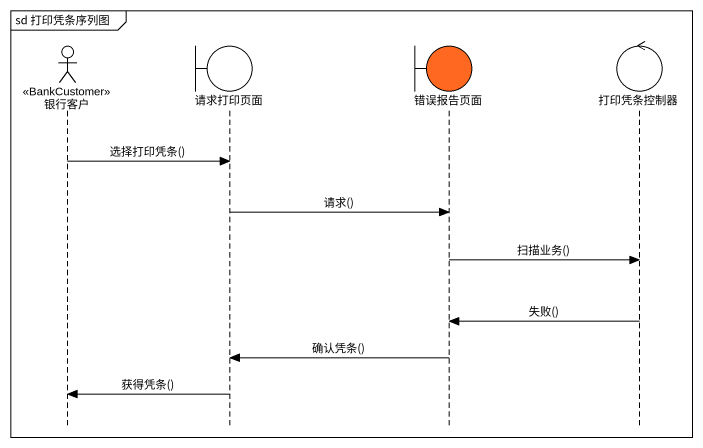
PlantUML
@startuml
mainframe sd 打印凭条序列图
hide footbox
actor 银行客户 <<BankCustomer>>
boundary 请求打印页面
boundary 错误报告页面 #FF6820
control 打印凭条控制器

银行客户 -> 请求打印页面 : 选择打印凭条()
请求打印页面 -> 错误报告页面 : 请求()
错误报告页面 -> 打印凭条控制器 : 扫描业务()
打印凭条控制器 -> 错误报告页面 : 失败()
错误报告页面 -> 请求打印页面 : 确认凭条()
请求打印页面 -> 银行客户 : 获得凭条()
@enduml
